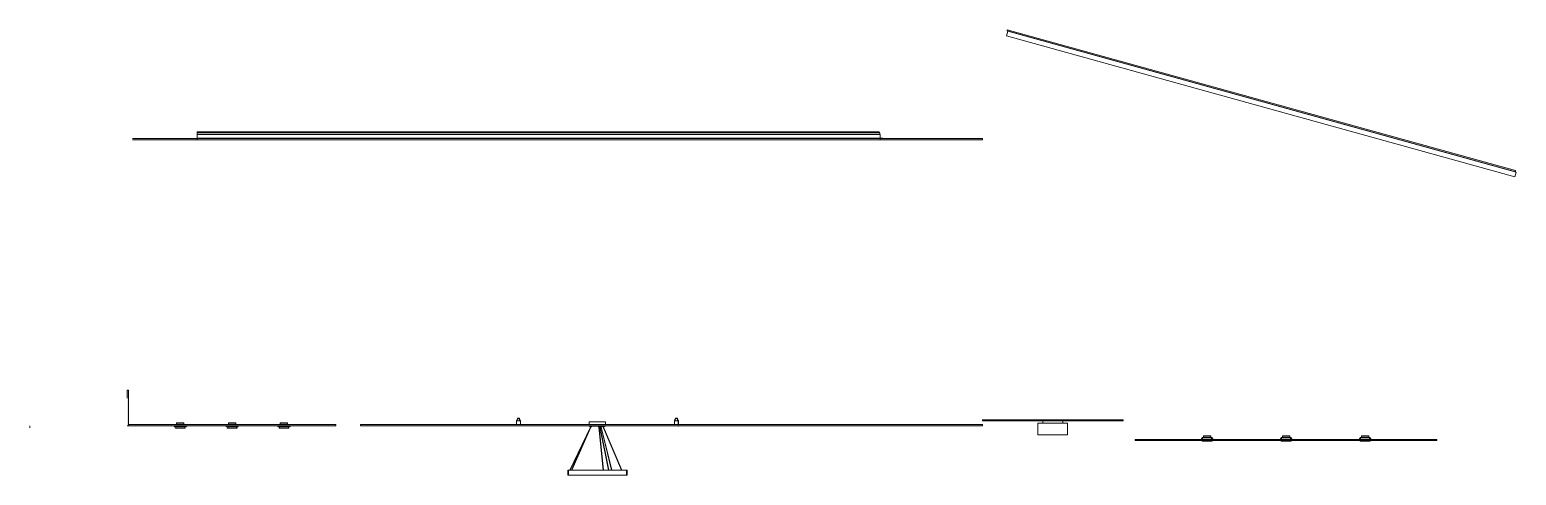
# Model space of a CAD drawing. Header units: centimetres. Extents: x -1674 to -168, y 222 to 673.
import ezdxf

# ---------------------------------------------------------------- set-up
doc = ezdxf.new("R2010")
doc.units = ezdxf.units.CM
for name, color, linetype, lineweight in [('A-CLNG', 7, 'Continuous', 15), ('A-CLNG-PATT', 7, 'Continuous', 15), ('A-GLAZ-CWMG', 7, 'Continuous', 9), ('A-WALL', 7, 'Continuous', 9), ('A-WALL-PATT', 7, 'Continuous', 9), ('E-LITE-EQPM', 7, 'Continuous', 9)]:
    doc.layers.add(name, color=color, linetype=linetype, lineweight=lineweight)

# ---------------------------------------------------------------- blocks, each defined once
blk = doc.blocks.new('Rectangular Mullion - TEC_LAMEL-1726567-4-4')
at = {"layer": 'A-GLAZ-CWMG', "color": 253, "lineweight": 5, "true_color": 0xaaaaaa}
for p, q in [((-683.5, 672), (-684.8, 667.2)), ((-684.8, 667.2), (-169.8, 524.4)), ((-168.5, 529.2), (-683.5, 672)), ((-169.8, 524.4), (-168.5, 529.2))]:
    blk.add_line(p, q, dxfattribs=at)
blk = doc.blocks.new('ClearAccent-RS060B-3D - 1xLED5-36-_830-1748872-4-4')
at = {"layer": 'E-LITE-EQPM', "lineweight": 5}
for p, q in [((-1422.2, 272), (-1422.8, 271.1)), ((-1422.8, 271.1), (-1422.6, 271)), ((-1422.6, 271), (-1421.9, 272)), ((-1421.2, 272), (-1421.2, 271.3)), ((-1421.2, 271.3), (-1421.1, 271.2)), ((-1421.2, 271.3), (-1412.1, 271.3)), ((-1421.1, 271.2), (-1421.1, 270)), ((-1421.1, 271.2), (-1412.1, 271.2)), ((-1420, 275), (-1420.4, 274.6)), ((-1420.4, 274.6), (-1420.4, 273.2)), ((-1412.9, 274.6), (-1420.4, 274.6)), ((-1420, 275), (-1413.3, 275)), ((-1412.9, 274.6), (-1413.3, 275)), ((-1412.9, 273.2), (-1412.9, 274.6)), ((-1412.1, 271.3), (-1412.1, 272)), ((-1412.1, 271.2), (-1412.1, 271.3)), ((-1412.1, 270), (-1412.1, 271.2)), ((-1411.4, 272), (-1410.7, 271)), ((-1410.5, 271.1), (-1411.1, 272)), ((-1410.7, 271), (-1410.5, 271.1)), ((-1421.6, 270), (-1421.6, 269.5)), ((-1421.6, 270), (-1411.6, 270)), ((-1411.6, 269.5), (-1421.6, 269.5)), ((-1411.6, 269.5), (-1411.6, 270))]:
    blk.add_line(p, q, dxfattribs=at)
blk = doc.blocks.new('ClearAccent-RS060B-3D - 1xLED5-36-_830 IP44-1624049-4-4')
at = {"layer": 'E-LITE-EQPM', "lineweight": 5}
for p, q in [((-486.4, 260.1), (-487.7, 258.2)), ((-487.4, 258.2), (-486.2, 260)), ((-486.6, 257), (-486.6, 256.5)), ((-476.6, 256.5), (-486.6, 256.5)), ((-486.2, 260), (-486.4, 260.1)), ((-486.2, 260), (-486.2, 258.3)), ((-486.2, 260), (-477.1, 260)), ((-486.2, 258.3), (-486.1, 258.2)), ((-486.2, 258.3), (-477.1, 258.3)), ((-485.4, 260.2), (-485.6, 260)), ((-485, 262), (-485.4, 261.6)), ((-485.4, 261.6), (-485.4, 260.2)), ((-477.9, 261.6), (-485.4, 261.6)), ((-485.4, 260.2), (-477.9, 260.2)), ((-477.9, 260.2), (-485.4, 260.2)), ((-485, 262), (-478.3, 262)), ((-484.9, 260.2), (-484.9, 260)), ((-477.9, 261.6), (-478.3, 262)), ((-478.3, 260), (-478.3, 260.2)), ((-477.9, 260.2), (-477.9, 261.6)), ((-477.7, 260), (-477.9, 260.2)), ((-476.9, 260.1), (-477.1, 260)), ((-477.1, 260), (-475.8, 258.2)), ((-477.1, 258.3), (-477.1, 260)), ((-477.1, 258.2), (-477.1, 258.3)), ((-475.6, 258.2), (-476.9, 260.1)), ((-476.6, 256.5), (-476.6, 257))]:
    blk.add_line(p, q, dxfattribs=at)
blk = doc.blocks.new('TRACK LIGHT MAYTONI SYS LINE - 180-1621506-4-4')
at = {"layer": 'E-LITE-EQPM', "lineweight": 5}
for p, q in [((-1181.2, 273.4), (-1183.6, 273.4)), ((-1183.6, 273.2), (-1183.6, 273.4)), ((-1180.6, 277.4), (-1181.2, 277.4)), ((-1181.2, 273.4), (-1181.2, 277.4)), ((-1181.2, 271.8), (-1181.2, 272)), ((-1181.2, 271.8), (-1181.1, 271.8)), ((-1181.1, 277.1), (-1181.1, 273.2)), ((-1181.1, 277.1), (-1180, 277.1)), ((-1181.1, 272), (-1181.1, 271.8)), ((-1180.2, 278.9), (-1180.6, 278.9)), ((-1180.6, 277.4), (-1180.6, 278.9)), ((-1180.3, 278.6), (-1180.3, 277.2)), ((-1180.3, 278.6), (-1179.9, 278.6)), ((-1180, 277.2), (-1180.3, 277.2)), ((-1179.7, 279.6), (-1180.2, 279.6)), ((-1180.2, 278.9), (-1180.2, 279.6)), ((-1179.5, 279.9), (-1180.1, 279.9)), ((-1180.1, 279.8), (-1180.1, 279.9)), ((-1180.1, 279.8), (-1179.7, 279.8)), ((-1180, 277.2), (-1180, 277.1)), ((-1179.9, 279.4), (-1179.9, 278.6)), ((-1179.9, 279.4), (-1178.3, 279.4)), ((-1179.7, 279.6), (-1179.7, 279.8)), ((-1179.5, 279.9), (-1179.5, 279.6)), ((-1178.8, 279.6), (-1179.5, 279.6)), ((-1178.8, 279.6), (-1178.8, 279.9)), ((-1178.2, 279.9), (-1178.8, 279.9)), ((-1178.6, 279.8), (-1178.6, 279.6)), ((-1178.6, 279.8), (-1178.2, 279.8)), ((-1178.1, 279.6), (-1178.6, 279.6)), ((-1178.3, 278.6), (-1178.3, 279.4)), ((-1178.3, 278.6), (-1178, 278.6)), ((-1178, 277.2), (-1178.3, 277.2)), ((-1178.3, 277.1), (-1178.3, 277.2)), ((-1178.3, 277.1), (-1177.2, 277.1)), ((-1178.2, 279.9), (-1178.2, 279.8)), ((-1178.1, 279.6), (-1178.1, 278.9)), ((-1177.7, 278.9), (-1178.1, 278.9)), ((-1178, 277.2), (-1178, 278.6)), ((-1177.7, 278.9), (-1177.7, 277.4)), ((-1177.1, 277.4), (-1177.7, 277.4)), ((-1177.2, 273.2), (-1177.2, 277.1)), ((-1177.2, 271.8), (-1177.2, 272)), ((-1177.2, 271.8), (-1177.1, 271.8)), ((-1177.1, 277.4), (-1177.1, 273.4)), ((-1174.6, 273.4), (-1177.1, 273.4)), ((-1177.1, 272), (-1177.1, 271.8)), ((-1174.6, 273.4), (-1174.6, 273.2))]:
    blk.add_line(p, q, dxfattribs=at)
blk = doc.blocks.new('LIGHT PROFILE - 45-1643828-4-4')
at = {"layer": 'E-LITE-EQPM', "lineweight": 5}
blk.add_line((-1181.1, 277), (-1177.2, 277), dxfattribs=at)
blk = doc.blocks.new('TRACK LIGHT MAYTONI SYS G - TRACK LIGHT MAYTONI SYS-1679059-4-4')
at = {"layer": 'E-LITE-EQPM', "lineweight": 5}
for p, q in [((-813.7, 569.9), (-1504.6, 569.9)), ((-1504.6, 569.9), (-1504.6, 569.8)), ((-1504.6, 569.8), (-813.7, 569.8)), ((-1504.6, 569.8), (-1504.6, 569.6)), ((-813.6, 569.6), (-1504.6, 569.6)), ((-1504.6, 569.6), (-1504.6, 568.9)), ((-813.2, 568.9), (-1504.6, 568.9)), ((-1504.6, 568.9), (-1504.6, 567.4)), ((-812.6, 567.4), (-1504.6, 567.4)), ((-1504.6, 567.4), (-1504.6, 563.4)), ((-810.1, 563.4), (-1504.6, 563.4)), ((-1504.6, 563.4), (-1504.6, 563.2)), ((-1504.6, 563.2), (-810.1, 563.2)), ((-1504.6, 563.2), (-1504.6, 561.8)), ((-1504.6, 561.8), (-812.6, 561.8)), ((-814.1, 569.8), (-814.1, 569.6)), ((-813.7, 569.9), (-813.7, 569.8)), ((-813.6, 569.6), (-813.6, 568.9)), ((-813.2, 568.9), (-813.2, 567.4)), ((-812.6, 567.4), (-812.6, 563.4)), ((-812.6, 563.2), (-812.6, 561.8)), ((-810.1, 563.4), (-810.1, 563.2))]:
    blk.add_line(p, q, dxfattribs=at)
blk = doc.blocks.new('Deckenleuchte rund mit Ring Aufbau - 30-1634168-4-4')
at = {"layer": 'E-LITE-EQPM', "lineweight": 5}
for p, q in [((-652.9, 274.8), (-652.9, 263)), ((-652.9, 274.8), (-622.9, 274.8)), ((-647.9, 277), (-647.9, 274.8)), ((-627.9, 274.8), (-627.9, 277)), ((-622.9, 263), (-622.9, 274.8)), ((-652.9, 263), (-622.9, 263))]:
    blk.add_line(p, q, dxfattribs=at)
blk = doc.blocks.new('ВИСЯЩ КРЪГ ЕДИНИЧЕН - ВИСЯЩ КРЪГ ЕДИНИЧЕН-1618492-4-4')
at = {"layer": 'E-LITE-EQPM', "lineweight": 5}
for p, q in [((-1107.4, 276.1), (-1107.4, 273.2)), ((-1090.9, 276.1), (-1107.4, 276.1)), ((-1107.4, 272), (-1107.4, 271.8)), ((-1090.9, 271.8), (-1107.4, 271.8)), ((-1106.5, 271.8), (-1106.5, 270.9)), ((-1105, 270.9), (-1105, 271.8)), ((-1098.1, 271.8), (-1098.1, 270.9)), ((-1096.7, 270.9), (-1096.7, 271.8)), ((-1093.8, 271.8), (-1093.8, 270.9)), ((-1092.4, 270.9), (-1092.4, 271.8)), ((-1090.9, 273.2), (-1090.9, 276.1)), ((-1090.9, 271.8), (-1090.9, 272)), ((-1106, 270.6), (-1125.4, 226.9)), ((-1125.1, 226.9), (-1105.7, 270.5)), ((-1105, 270.9), (-1106.5, 270.9)), ((-1106, 270.9), (-1106, 270.6)), ((-1105.7, 270.5), (-1105.7, 270.9)), ((-1096.7, 270.9), (-1098.1, 270.9)), ((-1097.6, 270.9), (-1097.6, 270.5)), ((-1097.6, 270.5), (-1093.2, 226.9)), ((-1097.3, 270.6), (-1097.3, 270.9)), ((-1092.9, 226.9), (-1097.3, 270.6)), ((-1092.4, 270.9), (-1093.8, 270.9)), ((-1093.2, 270.9), (-1093.2, 270.5)), ((-1093.2, 270.5), (-1074.8, 226.9)), ((-1092.9, 270.6), (-1092.9, 270.9)), ((-1074.4, 226.9), (-1092.9, 270.6)), ((-1129.2, 226.9), (-1129.2, 221.9)), ((-1129.2, 226.9), (-1069, 226.9)), ((-1128.5, 226.3), (-1128.5, 222.5)), ((-1069.8, 222.5), (-1069.8, 226.3)), ((-1069, 221.9), (-1069, 226.9)), ((-1129.2, 221.9), (-1069, 221.9))]:
    blk.add_line(p, q, dxfattribs=at)
for points in [[(-1105.7, 270.5), (-1105.7, 270.5), (-1105.7, 270.5), (-1105.7, 270.5), (-1105.7, 270.5), (-1105.7, 270.5), (-1105.7, 270.5), (-1105.8, 270.6), (-1105.8, 270.6), (-1105.9, 270.6), (-1105.9, 270.6), (-1105.9, 270.6), (-1106, 270.6), (-1106, 270.6)], [(-1106, 270.6), (-1106, 270.6), (-1106, 270.6), (-1106, 270.6)], [(-1097.6, 270.5), (-1097.6, 270.5), (-1097.6, 270.5), (-1097.6, 270.5)], [(-1097.3, 270.6), (-1097.3, 270.6), (-1097.3, 270.5), (-1097.3, 270.5), (-1097.3, 270.5), (-1097.3, 270.5), (-1097.4, 270.5), (-1097.4, 270.5), (-1097.5, 270.5), (-1097.5, 270.5)], [(-1093.2, 270.5), (-1093.2, 270.5), (-1093.2, 270.5), (-1093.2, 270.5), (-1093.2, 270.5)], [(-1092.9, 270.6), (-1092.9, 270.6), (-1092.9, 270.6), (-1092.9, 270.6), (-1092.9, 270.6)], [(-1092.9, 270.6), (-1092.9, 270.6), (-1092.9, 270.6), (-1092.9, 270.6)]]:
    blk.add_open_spline(points, degree=3, dxfattribs=at)
for points, knots in [([(-1097.5, 270.5), (-1097.5, 270.5), (-1097.5, 270.5), (-1097.6, 270.5), (-1097.6, 270.5), (-1097.6, 270.5), (-1097.6, 270.5)], [0, 0, 0, 0, 0.1666667, 0.25, 0.3333333, 0.4166667, 0.4166667, 0.4166667, 0.4166667]), ([(-1092.9, 270.6), (-1092.9, 270.6), (-1092.9, 270.6), (-1093, 270.6), (-1093, 270.6), (-1093.1, 270.6), (-1093.1, 270.5), (-1093.1, 270.5), (-1093.2, 270.5), (-1093.2, 270.5), (-1093.2, 270.5)], [0, 0, 0, 0, 0.1666667, 0.25, 0.3333333, 0.4166667, 0.5, 0.5833333, 0.6666667, 0.75, 0.75, 0.75, 0.75])]:
    blk.add_open_spline(points, degree=3, knots=knots, dxfattribs=at)
blk = doc.blocks.new('ВИСЯЩ КРЪГ ЕДИНИЧЕН - ВИСЯЩ КРЪГ ЕДИНИЧЕН-V20-4-4')
at = {"layer": 'E-LITE-EQPM', "lineweight": 5}
for p, q in [((-1106.9, 271.8), (-1106.9, 270.9)), ((-1095.8, 270.9), (-1095.8, 271.8)), ((-1094.7, 270.9), (-1094.7, 271.8)), ((-1106.3, 270.6), (-1127.1, 226.9)), ((-1126.8, 226.9), (-1106.2, 270.1)), ((-1106.5, 270.9), (-1106.9, 270.9)), ((-1106.3, 270.9), (-1106.3, 270.6)), ((-1106, 270.5), (-1106, 270.9)), ((-1096.5, 270.9), (-1096.7, 270.9)), ((-1096.6, 270.9), (-1096.6, 270.5)), ((-1096.6, 270.5), (-1087.9, 226.9)), ((-1095.8, 270.9), (-1096.5, 270.9)), ((-1096.3, 270.6), (-1096.3, 270.9)), ((-1087.6, 226.9), (-1096.3, 270.6)), ((-1095.4, 270.9), (-1095.8, 270.9)), ((-1095.5, 270.9), (-1095.5, 270.5)), ((-1095.5, 270.5), (-1084.9, 226.9)), ((-1094.7, 270.9), (-1095.4, 270.9)), ((-1095.2, 270.6), (-1095.2, 270.9)), ((-1084.6, 226.9), (-1095.2, 270.6))]:
    blk.add_line(p, q, dxfattribs=at)
for points in [[(-1106, 270.5), (-1106, 270.5), (-1106, 270.5), (-1106.1, 270.5), (-1106.1, 270.5), (-1106.1, 270.5), (-1106.2, 270.5), (-1106.2, 270.6), (-1106.3, 270.6), (-1106.3, 270.6), (-1106.3, 270.6), (-1106.3, 270.6)], [(-1106.3, 270.6), (-1106.3, 270.6), (-1106.3, 270.6), (-1106.3, 270.6)], [(-1095.5, 270.5), (-1095.5, 270.5), (-1095.5, 270.5), (-1095.5, 270.5), (-1095.5, 270.6), (-1095.4, 270.6), (-1095.4, 270.6), (-1095.4, 270.6), (-1095.3, 270.6), (-1095.3, 270.6), (-1095.3, 270.6)], [(-1095.2, 270.6), (-1095.2, 270.6), (-1095.2, 270.6), (-1095.2, 270.5), (-1095.2, 270.5), (-1095.3, 270.5), (-1095.3, 270.5), (-1095.4, 270.5), (-1095.4, 270.5), (-1095.4, 270.5), (-1095.4, 270.5)], [(-1095.2, 270.6), (-1095.2, 270.6), (-1095.2, 270.5), (-1095.2, 270.5), (-1095.3, 270.5), (-1095.3, 270.5), (-1095.4, 270.5), (-1095.4, 270.5), (-1095.4, 270.5), (-1095.4, 270.5)]]:
    blk.add_open_spline(points, degree=3, dxfattribs=at)
for points, knots in [([(-1096.3, 270.6), (-1096.4, 270.6), (-1096.4, 270.6), (-1096.5, 270.6), (-1096.5, 270.6), (-1096.5, 270.6), (-1096.6, 270.5), (-1096.6, 270.5), (-1096.6, 270.5), (-1096.6, 270.5)], [0, 0, 0, 0, 0.1666667, 0.25, 0.3333333, 0.4166667, 0.5, 0.5833333, 0.6666667, 0.6666667, 0.6666667, 0.6666667]), ([(-1096.3, 270.6), (-1096.3, 270.6), (-1096.3, 270.6), (-1096.3, 270.6), (-1096.3, 270.6), (-1096.3, 270.6), (-1096.3, 270.6), (-1096.3, 270.6)], [0.6333333, 0.6333333, 0.6333333, 0.6333333, 0.6666667, 0.75, 0.8333333, 0.9166667, 1, 1, 1, 1]), ([(-1095.4, 270.5), (-1095.5, 270.5), (-1095.5, 270.5), (-1095.5, 270.5), (-1095.5, 270.5)], [0, 0, 0, 0, 0.1666667, 0.25, 0.25, 0.25, 0.25])]:
    blk.add_open_spline(points, degree=3, knots=knots, dxfattribs=at)

msp = doc.modelspace()

# ---------------------------------------------------------------- hatches: boundary and pattern name
at = {"layer": 'A-CLNG-PATT', "true_color": 0xffff80}
for points in [[(-169.1, 529.4), (-169.1, 530.7), (-684.1, 673.5), (-684.1, 672.2), (-197.1, 537.1)], [(-1472.5, 272), (-1364.1, 272), (-1364.1, 273.2), (-1574.1, 273.2), (-1574.1, 272), (-1476.1, 272)], [(-1103.4, 272), (-709.1, 272), (-709.1, 273.2), (-1339.1, 273.2), (-1339.1, 272), (-1107, 272)], [(-566.6, 277), (-566.6, 278.2), (-709.1, 278.2), (-709.1, 277), (-577.1, 277)], [(-249.1, 257), (-249.1, 258.2), (-554.6, 258.2), (-554.6, 257), (-284.8, 257)]]:
    msp.add_hatch(color=51, dxfattribs=at).paths.add_polyline_path(points)
h = msp.add_hatch(color=51, dxfattribs=at)
h.paths.add_polyline_path([(-810.1, 562), (-709.1, 562), (-709.1, 563.2), (-812.6, 563.2), (-812.6, 562), (-811, 562)])
h.paths.add_polyline_path([(-1541.9, 562), (-1504.6, 562), (-1504.6, 563.2), (-1570.1, 563.2), (-1569.9, 562)])
at = {"layer": 'A-WALL-PATT', "true_color": 0xffff80}
msp.add_hatch(color=51, dxfattribs=at).paths.add_polyline_path([(-1574.1, 271.9), (-1574.1, 308), (-1575.4, 308), (-1575.4, 271.9)])

# ---------------------------------------------------------------- linework, layer by layer
at = {"layer": 'A-CLNG', "lineweight": 5}
for p, q in [((-169.1, 530.7), (-684.1, 673.5)), ((-684.1, 673.5), (-684.1, 672.2)), ((-684.1, 672.2), (-169.1, 529.4)), ((-1504.6, 563.2), (-1570.1, 563.2)), ((-1569.9, 562), (-1504.6, 562)), ((-812.6, 562), (-709.1, 562)), ((-709.1, 563.2), (-810.1, 563.2)), ((-709.1, 562), (-709.1, 563.2)), ((-169.1, 529.4), (-169.1, 530.7)), ((-1364.1, 273.2), (-1574.1, 273.2)), ((-1574.1, 273.2), (-1574.1, 272)), ((-1574.1, 272), (-1364.1, 272)), ((-1364.1, 272), (-1364.1, 273.2)), ((-709.1, 273.2), (-1339.1, 273.2)), ((-1339.1, 273.2), (-1339.1, 272)), ((-1339.1, 272), (-709.1, 272)), ((-566.6, 278.2), (-709.1, 278.2)), ((-709.1, 278.2), (-709.1, 277)), ((-709.1, 277), (-566.6, 277)), ((-709.1, 272), (-709.1, 273.2)), ((-566.6, 277), (-566.6, 278.2)), ((-249.1, 258.2), (-554.6, 258.2)), ((-554.6, 258.2), (-554.6, 257)), ((-554.6, 257), (-249.1, 257)), ((-249.1, 257), (-249.1, 258.2))]:
    msp.add_line(p, q, dxfattribs=at)
at = {"layer": 'A-WALL', "lineweight": 5}
for p, q in [((-1575.4, 308), (-1575.4, 300)), ((-1574.1, 308), (-1575.4, 308)), ((-1574.1, 271.9), (-1574.1, 308)), ((-1674.1, 271.9), (-1674.1, 270)), ((-1575.4, 271.9), (-1574.1, 271.9))]:
    msp.add_line(p, q, dxfattribs=at)

# ---------------------------------------------------------------- block references
at = {"layer": 'A-GLAZ-CWMG', "color": 253, "lineweight": 5, "true_color": 0xaaaaaa}
msp.add_blockref('Rectangular Mullion - TEC_LAMEL-1726567-4-4', (0, 0), dxfattribs=at)
at = {"layer": 'E-LITE-EQPM', "lineweight": 5}
for name, p in [('TRACK LIGHT MAYTONI SYS G - TRACK LIGHT MAYTONI SYS-1679059-4-4', (0, 0)), ('ClearAccent-RS060B-3D - 1xLED5-36-_830-1748872-4-4', (-105, 0)), ('ClearAccent-RS060B-3D - 1xLED5-36-_830-1748872-4-4', (-52.5, 0)), ('ClearAccent-RS060B-3D - 1xLED5-36-_830-1748872-4-4', (0, 0)), ('TRACK LIGHT MAYTONI SYS LINE - 180-1621506-4-4', (0, 0)), ('LIGHT PROFILE - 45-1643828-4-4', (0, 0)), ('ВИСЯЩ КРЪГ ЕДИНИЧЕН - ВИСЯЩ КРЪГ ЕДИНИЧЕН-1618492-4-4', (0, 0)), ('ВИСЯЩ КРЪГ ЕДИНИЧЕН - ВИСЯЩ КРЪГ ЕДИНИЧЕН-V20-4-4', (0, 0)), ('TRACK LIGHT MAYTONI SYS LINE - 180-1621506-4-4', (160, 0)), ('LIGHT PROFILE - 45-1643828-4-4', (160, 0)), ('Deckenleuchte rund mit Ring Aufbau - 30-1634168-4-4', (0, 0)), ('ClearAccent-RS060B-3D - 1xLED5-36-_830 IP44-1624049-4-4', (0, 0)), ('ClearAccent-RS060B-3D - 1xLED5-36-_830 IP44-1624049-4-4', (80, 0)), ('ClearAccent-RS060B-3D - 1xLED5-36-_830 IP44-1624049-4-4', (160, 0))]:
    msp.add_blockref(name, p, dxfattribs=at)

doc.saveas('drawing.dxf')
